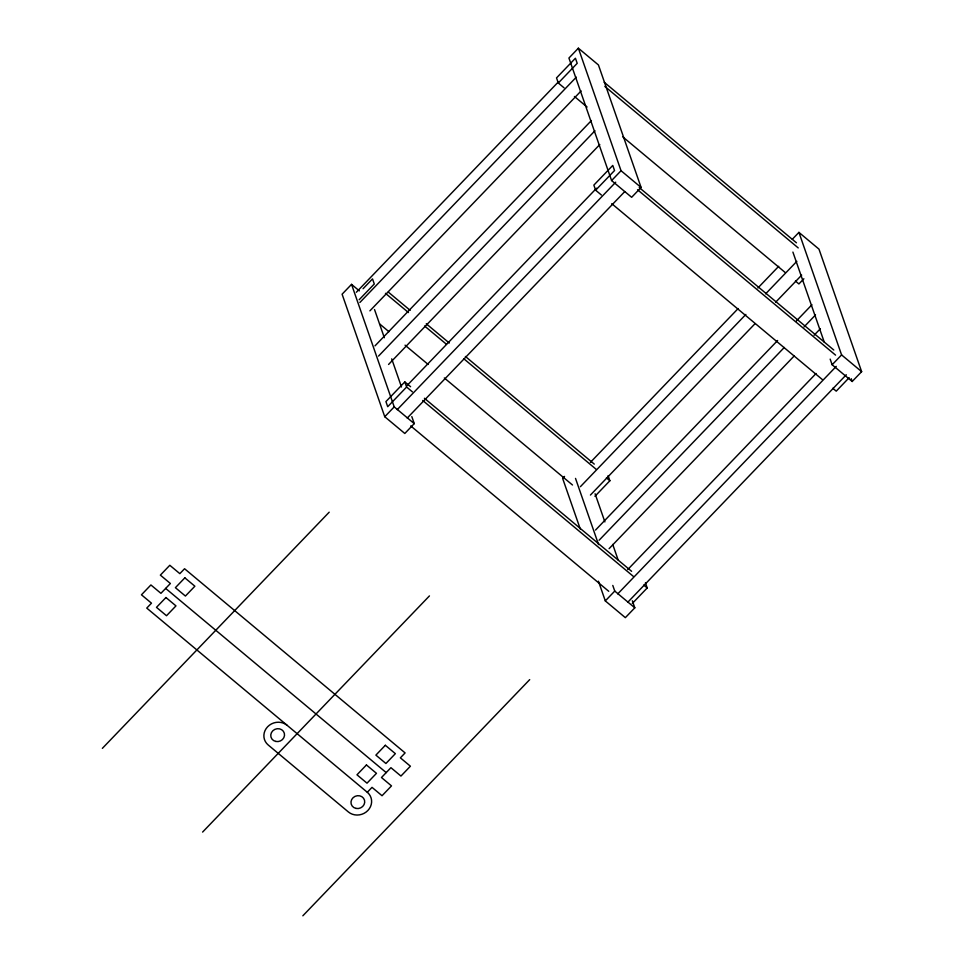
<?xml version="1.0" encoding="UTF-8"?>
<svg xmlns="http://www.w3.org/2000/svg" width="964" height="964" viewBox="0 0 964 964"><rect width="100%" height="100%" fill="white"/><g stroke="black" fill="none" stroke-linecap="round" stroke-linejoin="round"><path stroke-width="1.45" d="M359.343 290.875L351.547 284.368L342.099 294.201L384.757 416.725L404.808 433.475L414.255 423.63L411.809 416.593M578.376 48.2L568.929 58.045L611.598 180.557L631.649 197.307L641.096 187.462L598.427 64.95L578.376 48.2L621.045 170.724L641.096 187.462M356.319 292.273L558.18 82.109M558.313 83.012L577.207 63.335L575.436 58.226L556.529 77.903L558.313 83.012L564.061 87.82M363.067 288.73L372.514 278.897L374.285 283.994L359.162 299.744M359.873 302.491L576.303 77.156M369.899 310.854L581.123 90.941M374.984 345.883L591.414 120.548M378.539 356.09L594.969 130.755M388.564 364.464L599.789 144.552M404.832 381.913L385.925 401.59L387.709 406.7L406.615 387.022L404.832 381.913L410.592 386.721M407.182 385.395L596.559 188.233M595.644 190.209L614.538 170.532L612.767 165.434L593.86 185.112L595.644 190.209L601.391 195.017M384.757 416.725L394.216 406.88L351.547 284.368M611.598 180.557L621.045 170.724M397.204 409.688L615.719 182.196M407.23 418.063L624.708 191.643M102.365 748.353L329.194 512.185M202.609 832.077L429.438 595.909M564.53 476.421L562.639 478.397L580.292 529.091M792.312 239.277L798.927 232.384L818.978 249.134L861.635 371.658L852.188 381.491L832.137 364.754L830.173 359.114M590.39 462.383L738.147 308.552M757.909 287.971L778.719 266.305M580.412 486.675L745.859 314.433M765.633 293.839L796.842 261.34M590.438 495.05L754.848 323.88M775.659 302.214L801.674 275.138M594.945 496.291L609.875 480.747L608.091 475.638M803.88 278.765L798.903 283.946L795.445 281.054M595.523 530.067L777.623 340.485M796.348 320.988L811.953 304.732M599.078 540.274L784.298 347.45M804.072 326.868L815.508 314.951M367.296 792.275L372.02 787.359L382.045 795.734L391.492 785.889L381.479 777.526L390.926 767.681L400.952 776.056L410.399 766.211L400.373 757.837L405.097 752.92L184.558 568.736L179.834 573.652L169.809 565.278L160.361 575.122L170.387 583.497L160.928 593.33L150.902 584.955L141.455 594.8L151.481 603.175L146.757 608.091L367.296 792.275A13.894 12.797 -19.2 0 1 367.874 810.495A13.894 12.797 -19.2 0 1 348.39 811.965L268.197 744.979A13.894 12.797 -19.2 0 1 267.618 726.772A13.894 12.797 -19.2 0 1 287.103 725.302M609.103 548.649L794.324 355.824M814.098 335.231L820.34 328.736M627.721 569.591L816.062 373.502M302.853 915.8L529.694 679.632M632.348 600.777L634.806 607.814L625.347 617.659L605.308 600.909L614.755 591.077L612.791 585.437M832.137 364.754L841.584 354.909L798.927 232.384M617.755 593.884L836.258 366.38M627.769 602.259L846.284 374.755M632.276 603.488L647.206 587.956L645.422 582.846M849.164 377.683L836.234 391.155L832.776 388.263M604.211 82.265L796.457 242.82M604.838 86.399L798.228 247.917M574.423 96.472L587.088 107.04M622.768 136.852L785.082 272.402M841.584 354.909L861.635 371.658M639.24 187.546L833.788 350.016M637.566 189.763L835.571 355.126M611.754 203.669L822.413 379.611M388.287 292.068L410.158 310.336M426.269 323.784L449.284 343.015M465.395 356.463L594.282 464.106M385.467 293.333L408.483 312.553M424.594 326.013L446.453 344.269M463.72 358.692L596.065 469.215M606.416 477.867L609.875 480.747M379.659 323.952L388.902 331.664M405.061 345.172L428.161 364.452M444.32 377.96L572.496 485M424.401 398.252L631.613 571.315M406.615 387.022L412.363 391.83M422.726 400.482L633.384 576.412M643.747 585.064L647.206 587.956M394.216 406.88L414.255 423.63M614.755 591.077L634.806 607.814M410.736 425.931L608.73 591.293M165.651 588.414L386.203 772.598M851.212 378.671L852.188 381.491M792.902 252.086L824.292 342.22M595.077 493.749L604.886 521.91M612.73 544.443L618.129 559.939M575.52 478.409L598.572 544.6M598.439 581.196L605.308 600.909M374.538 309.565L384.347 337.725M391.697 358.849L401.506 387.01M165.941 597.523L156.493 607.356L166.519 615.731L175.966 605.886L165.941 597.523M184.847 577.834L175.4 587.678L185.413 596.053L194.873 586.208L184.847 577.834M366.441 764.958L356.981 774.803L367.007 783.178L376.466 773.333L366.441 764.958M385.335 745.28L375.888 755.125L385.913 763.5L395.361 753.655L385.335 745.28M275.74 741.437A6.941 6.399 -19.2 0 0 284.332 733.267A6.941 6.399 -19.2 0 0 272.86 730.724A6.941 6.399 -19.2 0 0 275.74 741.437M355.945 808.41A6.941 6.399 -19.2 0 0 364.525 800.241A6.941 6.399 -19.2 0 0 353.065 797.71A6.941 6.399 -19.2 0 0 355.945 808.41"/></g></svg>
